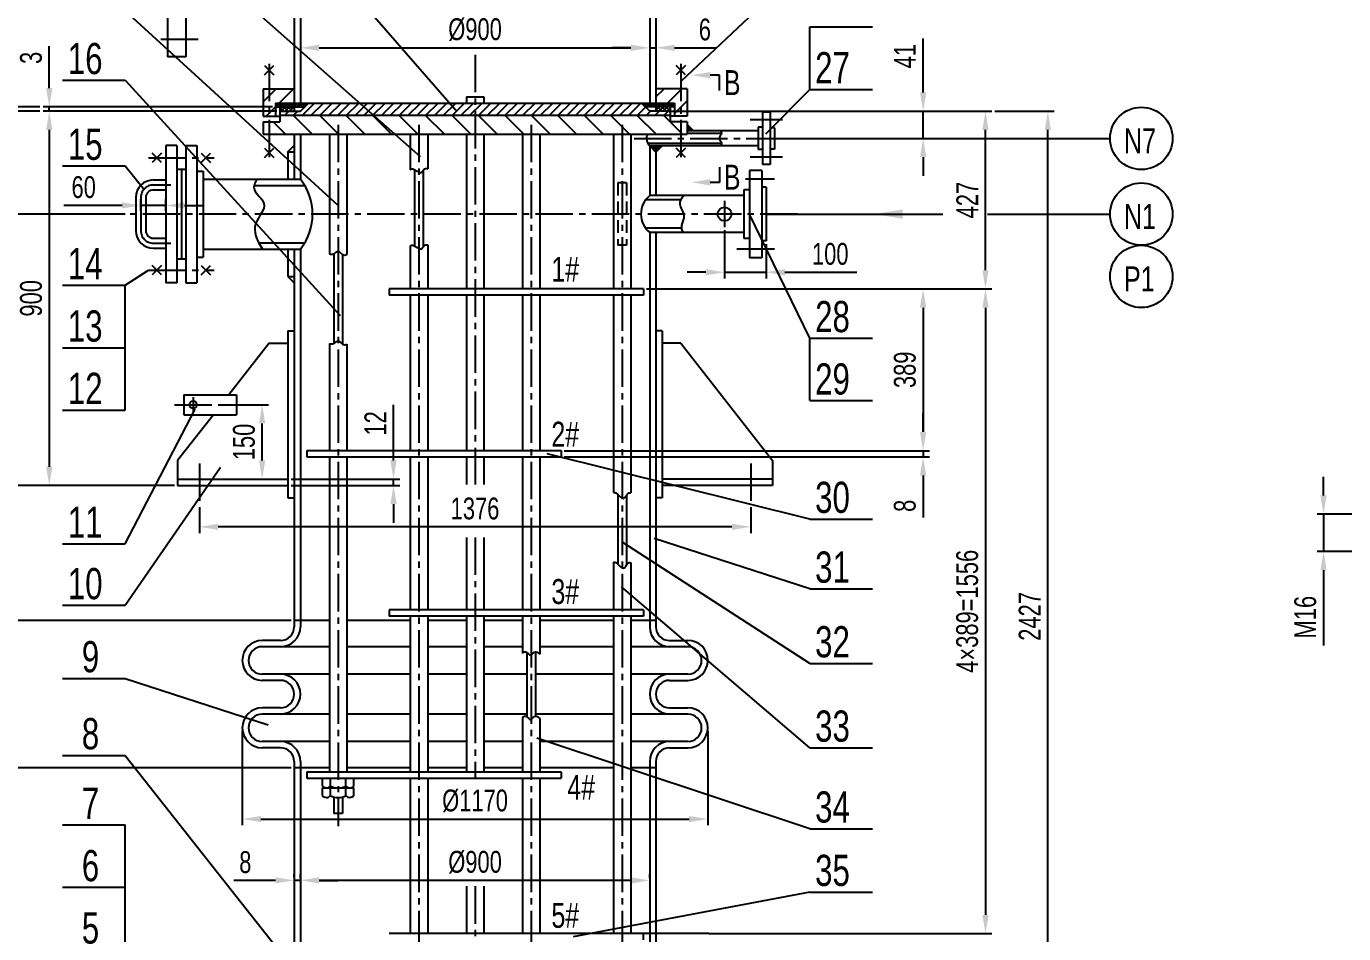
# Model space of a CAD drawing. Extents: x 0 to 840, y 0 to 594.
# Drawn here: x 107.1 to 318.3, y 305.6 to 451.1 of the extents above; entities that cross this region are included whole.
import ezdxf

# ---------------------------------------------------------------- set-up
doc = ezdxf.new("R2010")
doc.units = 0
doc.header["$LTSCALE"] = 8
doc.linetypes.add('CENTER2', pattern=[1.125, 0.75, -0.125, 0.125, -0.125])
doc.linetypes.add('HIDDEN', pattern=[0.375, 0.25, -0.125])
doc.layers.get('0').update_dxf_attribs({"color": 2, "linetype": 'CONTINUOUS'})
doc.layers.get('DEFPOINTS').update_dxf_attribs({"linetype": 'CONTINUOUS'})
for name, color, linetype in [('2', 1, 'CONTINUOUS'), ('3', 3, 'CENTER2'), ('HID', 4, 'HIDDEN'), ('OT', 1, 'CONTINUOUS'), ('TEXT', 7, 'CONTINUOUS')]:
    doc.layers.add(name, color=color, linetype=linetype)
doc.styles.get("Standard").update_dxf_attribs({"font": 'JDECSTD', "width": 0.75, "bigfont": 'HZDX'})
doc.dimstyles.new('STANDARD$0', dxfattribs={"dimscale": 0, "dimtxt": 3.5, "dimasz": 3, "dimexe": 1, "dimexo": 0.5, "dimgap": 1, "dimtad": 1, "dimdsep": 46, "dimtxsty": 'Standard', "dimcen": 0, "dimclrd": 7, "dimclre": 7, "dimclrt": 7, "dimadec": 0, "dimazin": 0, "dimtfac": 0.714286, "dimtmove": 0, "dimatfit": 3, "dimfxl": 0, "dimtolj": 1, "dimarcsym": 0})
pattern_1 = [(135, (0, 30.93722), (-0.2245064, -0.2245064), []), (225, (0, 30.93722), (0.2245064, -0.2245064), [])]

# ---------------------------------------------------------------- blocks, each defined once
blk = doc.blocks.new('*D42')
at = {"layer": 'DEFPOINTS', "color": 0}
for p in [(110.77, 438.21), (147.05, 438.21), (147.75, 437.51)]:
    blk.add_point(p, dxfattribs=at)
at = {"layer": 'TEXT', "color": 7, "lineweight": -2}
for p, q in [((110.77, 441.21), (110.77, 447.91)), ((146.55, 438.21), (109.77, 438.21)), ((147.25, 437.51), (109.77, 437.51)), ((110.77, 437.51), (110.77, 438.21)), ((110.77, 434.51), (110.77, 431.51))]:
    blk.add_line(p, q, dxfattribs=at)
at = {"layer": 'TEXT', "color": 7}
for points in [[(110.27, 441.21), (111.27, 441.21), (110.77, 438.21)], [(110.27, 434.51), (111.27, 434.51), (110.77, 437.51)]]:
    blk.add_solid(points, dxfattribs=at)
at = {"layer": 'TEXT', "color": 7, "insert": (107.86, 446.06), "char_height": 3.5, "attachment_point": 5, "rotation": 90}
blk.add_mtext('\\A1;3', dxfattribs=at)
blk = doc.blocks.new('*D43')
at = {"layer": 'DEFPOINTS', "color": 0}
for p in [(100.77, 466.21), (124.05, 466.21), (109.77, 438.21)]:
    blk.add_point(p, dxfattribs=at)
at = {"layer": 'TEXT', "color": 7, "lineweight": -2}
for p, q in [((123.55, 466.21), (99.77, 466.21)), ((100.77, 441.21), (100.77, 463.21)), ((109.27, 438.21), (99.77, 438.21))]:
    blk.add_line(p, q, dxfattribs=at)
at = {"layer": 'TEXT', "color": 7}
for points in [[(100.27, 463.21), (101.27, 463.21), (100.77, 466.21)], [(100.27, 441.21), (101.27, 441.21), (100.77, 438.21)]]:
    blk.add_solid(points, dxfattribs=at)
at = {"layer": 'TEXT', "color": 7, "insert": (97.86, 452.21), "char_height": 3.5, "attachment_point": 5, "rotation": 90}
blk.add_mtext('\\A1;420', dxfattribs=at)
blk = doc.blocks.new('*D44')
at = {"layer": 'DEFPOINTS', "color": 0}
for p in [(90.77, 494.21), (147.05, 494.21), (100.77, 438.21)]:
    blk.add_point(p, dxfattribs=at)
at = {"layer": 'TEXT', "color": 7, "lineweight": -2}
for p, q in [((146.55, 494.21), (89.77, 494.21)), ((90.77, 441.21), (90.77, 491.21)), ((100.27, 438.21), (89.77, 438.21))]:
    blk.add_line(p, q, dxfattribs=at)
at = {"layer": 'TEXT', "color": 7}
for points in [[(90.27, 491.21), (91.27, 491.21), (90.77, 494.21)], [(90.27, 441.21), (91.27, 441.21), (90.77, 438.21)]]:
    blk.add_solid(points, dxfattribs=at)
at = {"layer": 'TEXT', "color": 7, "insert": (87.86, 466.21), "char_height": 3.5, "attachment_point": 5, "rotation": 90}
blk.add_mtext('\\A1;840', dxfattribs=at)
blk = doc.blocks.new('*D48')
at = {"layer": 'DEFPOINTS', "color": 0}
for p in [(252.4, 409.01), (216.05, 305.65), (260.9, 305.65)]:
    blk.add_point(p, dxfattribs=at)
at = {"layer": 'TEXT', "color": 7, "lineweight": -2}
for p, q in [((252.9, 409.01), (261.9, 409.01)), ((260.9, 406.01), (260.9, 308.65)), ((216.55, 305.65), (261.9, 305.65))]:
    blk.add_line(p, q, dxfattribs=at)
at = {"layer": 'TEXT', "color": 7}
for points in [[(260.4, 406.01), (261.4, 406.01), (260.9, 409.01)], [(260.4, 308.65), (261.4, 308.65), (260.9, 305.65)]]:
    blk.add_solid(points, dxfattribs=at)
at = {"layer": 'TEXT', "color": 7, "insert": (257.98, 357.33), "char_height": 3.5, "attachment_point": 5, "rotation": 90}
blk.add_mtext('\\A1;4×389=1556', dxfattribs=at)
blk = doc.blocks.new('*D49')
at = {"layer": 'DEFPOINTS', "color": 0}
for p in [(261.9, 437.51), (270.9, 437.51), (261.9, 275.51)]:
    blk.add_point(p, dxfattribs=at)
at = {"layer": 'TEXT', "color": 7, "lineweight": -2}
for p, q in [((262.4, 437.51), (271.9, 437.51)), ((270.9, 278.51), (270.9, 434.51)), ((262.4, 275.51), (271.9, 275.51))]:
    blk.add_line(p, q, dxfattribs=at)
at = {"layer": 'TEXT', "color": 7}
for points in [[(270.4, 434.51), (271.4, 434.51), (270.9, 437.51)], [(270.4, 278.51), (271.4, 278.51), (270.9, 275.51)]]:
    blk.add_solid(points, dxfattribs=at)
at = {"layer": 'TEXT', "color": 7, "insert": (267.98, 356.51), "char_height": 3.5, "attachment_point": 5, "rotation": 90}
blk.add_mtext('\\A1;2427', dxfattribs=at)
blk = doc.blocks.new('*D50')
at = {"layer": 'DEFPOINTS', "color": 0}
for p in [(151.05, 452.91), (207.05, 452.91), (207.05, 447.67)]:
    blk.add_point(p, dxfattribs=at)
at = {"layer": 'TEXT', "color": 7, "lineweight": -2}
for p, q in [((151.05, 452.41), (151.05, 446.67)), ((207.05, 452.41), (207.05, 446.67)), ((154.05, 447.67), (204.05, 447.67))]:
    blk.add_line(p, q, dxfattribs=at)
at = {"layer": 'TEXT', "color": 7}
for points in [[(154.05, 448.17), (154.05, 447.17), (151.05, 447.67)], [(204.05, 448.17), (204.05, 447.17), (207.05, 447.67)]]:
    blk.add_solid(points, dxfattribs=at)
at = {"layer": 'TEXT', "color": 7, "insert": (179.05, 450.59), "char_height": 3.5, "attachment_point": 5}
blk.add_mtext('\\A1;%%C900', dxfattribs=at)
blk = doc.blocks.new('*D51')
at = {"layer": 'DEFPOINTS', "color": 0}
for p in [(207.05, 452.41), (208.05, 452.91), (208.05, 447.67)]:
    blk.add_point(p, dxfattribs=at)
at = {"layer": 'TEXT', "color": 7, "lineweight": -2}
for p, q in [((208.05, 452.41), (208.05, 446.67)), ((207.05, 451.91), (207.05, 446.67)), ((204.05, 447.67), (201.05, 447.67)), ((207.05, 447.67), (208.05, 447.67)), ((211.05, 447.67), (217.75, 447.67))]:
    blk.add_line(p, q, dxfattribs=at)
at = {"layer": 'TEXT', "color": 7}
for points in [[(204.05, 448.17), (204.05, 447.17), (207.05, 447.67)], [(211.05, 448.17), (211.05, 447.17), (208.05, 447.67)]]:
    blk.add_solid(points, dxfattribs=at)
at = {"layer": 'TEXT', "color": 7, "insert": (215.9, 450.59), "char_height": 3.5, "attachment_point": 5}
blk.add_mtext('\\A1;6', dxfattribs=at)
blk = doc.blocks.new('*D54')
at = {"layer": 'DEFPOINTS', "color": 0}
for p in [(151.05, 314.19), (151.05, 314.07), (207.05, 314.07)]:
    blk.add_point(p, dxfattribs=at)
at = {"layer": 'TEXT', "color": 7, "lineweight": -2}
for p, q in [((151.05, 314.57), (151.05, 315.19)), ((207.05, 314.57), (207.05, 315.19)), ((204.05, 314.19), (154.05, 314.19))]:
    blk.add_line(p, q, dxfattribs=at)
at = {"layer": 'TEXT', "color": 7}
for points in [[(154.05, 314.69), (154.05, 313.69), (151.05, 314.19)], [(204.05, 314.69), (204.05, 313.69), (207.05, 314.19)]]:
    blk.add_solid(points, dxfattribs=at)
at = {"layer": 'TEXT', "color": 7, "insert": (179.05, 317.1), "char_height": 3.5, "attachment_point": 5}
blk.add_mtext('\\A1;%%C900', dxfattribs=at)
blk = doc.blocks.new('*D55')
at = {"layer": 'DEFPOINTS', "color": 0}
for p in [(150.05, 314.19), (150.05, 314.19), (151.05, 314.19)]:
    blk.add_point(p, dxfattribs=at)
at = {"layer": 'TEXT', "color": 7, "lineweight": -2}
for p, q in [((150.05, 314.69), (150.05, 315.19)), ((151.05, 314.69), (151.05, 315.19)), ((147.05, 314.19), (140.36, 314.19)), ((151.05, 314.19), (150.05, 314.19)), ((154.05, 314.19), (157.05, 314.19))]:
    blk.add_line(p, q, dxfattribs=at)
at = {"layer": 'TEXT', "color": 7}
for points in [[(147.05, 314.69), (147.05, 313.69), (150.05, 314.19)], [(154.05, 314.69), (154.05, 313.69), (151.05, 314.19)]]:
    blk.add_solid(points, dxfattribs=at)
at = {"layer": 'TEXT', "color": 7, "insert": (142.21, 317.1), "char_height": 3.5, "attachment_point": 5}
blk.add_mtext('\\A1;8', dxfattribs=at)
blk = doc.blocks.new('*D56')
at = {"layer": 'DEFPOINTS', "color": 0}
for p in [(134.85, 374.51), (223.25, 374.51), (134.85, 370.87)]:
    blk.add_point(p, dxfattribs=at)
at = {"layer": 'TEXT', "color": 7, "lineweight": -2}
for p, q in [((134.85, 374.01), (134.85, 369.87)), ((223.25, 374.01), (223.25, 369.87)), ((220.25, 370.87), (137.85, 370.87))]:
    blk.add_line(p, q, dxfattribs=at)
at = {"layer": 'TEXT', "color": 7}
for points in [[(137.85, 371.37), (137.85, 370.37), (134.85, 370.87)], [(220.25, 371.37), (220.25, 370.37), (223.25, 370.87)]]:
    blk.add_solid(points, dxfattribs=at)
at = {"layer": 'TEXT', "color": 7, "insert": (179.05, 373.79), "char_height": 3.5, "attachment_point": 5}
blk.add_mtext('\\A1;1376', dxfattribs=at)
blk = doc.blocks.new('*D59')
at = {"layer": 'DEFPOINTS', "color": 0}
for p in [(192.85, 383.08), (192.85, 382.08), (250.9, 382.08)]:
    blk.add_point(p, dxfattribs=at)
at = {"layer": 'TEXT', "color": 7, "lineweight": -2}
for p, q in [((250.9, 386.08), (250.9, 389.08)), ((193.35, 383.08), (251.9, 383.08)), ((250.9, 383.08), (250.9, 382.08)), ((193.35, 382.08), (251.9, 382.08)), ((250.9, 379.08), (250.9, 372.39))]:
    blk.add_line(p, q, dxfattribs=at)
at = {"layer": 'TEXT', "color": 7}
for points in [[(250.4, 386.08), (251.4, 386.08), (250.9, 383.08)], [(250.4, 379.08), (251.4, 379.08), (250.9, 382.08)]]:
    blk.add_solid(points, dxfattribs=at)
at = {"layer": 'TEXT', "color": 7, "insert": (247.98, 374.24), "char_height": 3.5, "attachment_point": 5, "rotation": 90}
blk.add_mtext('\\A1;8', dxfattribs=at)
blk = doc.blocks.new('*D60')
at = {"layer": 'DEFPOINTS', "color": 0}
for p in [(206.05, 409.01), (193.35, 383.08), (250.9, 383.08)]:
    blk.add_point(p, dxfattribs=at)
at = {"layer": 'TEXT', "color": 7, "lineweight": -2}
for p, q in [((206.55, 409.01), (251.9, 409.01)), ((250.9, 406.01), (250.9, 386.08)), ((193.85, 383.08), (251.9, 383.08))]:
    blk.add_line(p, q, dxfattribs=at)
at = {"layer": 'TEXT', "color": 7}
for points in [[(250.4, 406.01), (251.4, 406.01), (250.9, 409.01)], [(250.4, 386.08), (251.4, 386.08), (250.9, 383.08)]]:
    blk.add_solid(points, dxfattribs=at)
at = {"layer": 'TEXT', "color": 7, "insert": (247.98, 396.05), "char_height": 3.5, "attachment_point": 5, "rotation": 90}
blk.add_mtext('\\A1;389', dxfattribs=at)
blk = doc.blocks.new('*D61')
at = {"layer": 'DEFPOINTS', "color": 0}
for p in [(209.24, 437.51), (260.9, 437.51), (206.05, 409.01)]:
    blk.add_point(p, dxfattribs=at)
at = {"layer": 'TEXT', "color": 7, "lineweight": -2}
for p, q in [((209.74, 437.51), (261.9, 437.51)), ((260.9, 412.01), (260.9, 434.51)), ((206.55, 409.01), (261.9, 409.01))]:
    blk.add_line(p, q, dxfattribs=at)
at = {"layer": 'TEXT', "color": 7}
for points in [[(260.4, 434.51), (261.4, 434.51), (260.9, 437.51)], [(260.4, 412.01), (261.4, 412.01), (260.9, 409.01)]]:
    blk.add_solid(points, dxfattribs=at)
at = {"layer": 'TEXT', "color": 7, "insert": (257.98, 423.26), "char_height": 3.5, "attachment_point": 5, "rotation": 90}
blk.add_mtext('\\A1;427', dxfattribs=at)
blk = doc.blocks.new('*D94')
at = {"layer": 'DEFPOINTS', "color": 0}
for p in [(140.54, 437.51), (110.77, 377.51), (131.35, 377.51)]:
    blk.add_point(p, dxfattribs=at)
at = {"layer": 'TEXT', "color": 7, "lineweight": -2}
for p, q in [((140.04, 437.51), (109.77, 437.51)), ((110.77, 434.51), (110.77, 380.51)), ((130.85, 377.51), (109.77, 377.51))]:
    blk.add_line(p, q, dxfattribs=at)
at = {"layer": 'TEXT', "color": 7}
for points in [[(110.27, 434.51), (111.27, 434.51), (110.77, 437.51)], [(110.27, 380.51), (111.27, 380.51), (110.77, 377.51)]]:
    blk.add_solid(points, dxfattribs=at)
at = {"layer": 'TEXT', "color": 7, "insert": (107.86, 407.51), "char_height": 3.5, "attachment_point": 5, "rotation": 90}
blk.add_mtext('\\A1;900', dxfattribs=at)
blk = doc.blocks.new('*D95')
at = {"layer": 'DEFPOINTS', "color": 0}
for p in [(109.77, 437.51), (100.77, 355.85), (150.05, 355.85)]:
    blk.add_point(p, dxfattribs=at)
at = {"layer": 'TEXT', "color": 7, "lineweight": -2}
for p, q in [((109.27, 437.51), (99.77, 437.51)), ((100.77, 434.51), (100.77, 358.85)), ((149.55, 355.85), (99.77, 355.85))]:
    blk.add_line(p, q, dxfattribs=at)
at = {"layer": 'TEXT', "color": 7}
for points in [[(100.27, 434.51), (101.27, 434.51), (100.77, 437.51)], [(100.27, 358.85), (101.27, 358.85), (100.77, 355.85)]]:
    blk.add_solid(points, dxfattribs=at)
at = {"layer": 'TEXT', "color": 7, "insert": (97.86, 396.68), "char_height": 3.5, "attachment_point": 5, "rotation": 90}
blk.add_mtext('\\A1;1230', dxfattribs=at)
blk = doc.blocks.new('*D96')
at = {"layer": 'DEFPOINTS', "color": 0}
for p in [(99.77, 437.51), (90.77, 421.01), (123.45, 421.01)]:
    blk.add_point(p, dxfattribs=at)
at = {"layer": 'TEXT', "color": 7, "lineweight": -2}
for p, q in [((99.27, 437.51), (89.77, 437.51)), ((90.77, 434.51), (90.77, 424.01)), ((122.95, 421.01), (89.77, 421.01))]:
    blk.add_line(p, q, dxfattribs=at)
at = {"layer": 'TEXT', "color": 7}
for points in [[(90.27, 434.51), (91.27, 434.51), (90.77, 437.51)], [(90.27, 424.01), (91.27, 424.01), (90.77, 421.01)]]:
    blk.add_solid(points, dxfattribs=at)
at = {"layer": 'TEXT', "color": 7, "insert": (87.86, 429.26), "char_height": 3.5, "attachment_point": 5, "rotation": 90}
blk.add_mtext('\\A1;247', dxfattribs=at)
blk = doc.blocks.new('*D97')
at = {"layer": 'DEFPOINTS', "color": 0}
for p in [(219.05, 418.91), (225.75, 416.71), (225.75, 411.69)]:
    blk.add_point(p, dxfattribs=at)
at = {"layer": 'TEXT', "color": 7, "lineweight": -2}
for p, q in [((219.05, 418.41), (219.05, 410.69)), ((225.75, 416.21), (225.75, 410.69)), ((216.05, 411.69), (213.05, 411.69)), ((219.05, 411.69), (225.75, 411.69)), ((228.75, 411.69), (240.27, 411.69))]:
    blk.add_line(p, q, dxfattribs=at)
at = {"layer": 'TEXT', "color": 7}
for points in [[(216.05, 412.19), (216.05, 411.19), (219.05, 411.69)], [(228.75, 412.19), (228.75, 411.19), (225.75, 411.69)]]:
    blk.add_solid(points, dxfattribs=at)
at = {"layer": 'TEXT', "color": 7, "insert": (236.01, 414.61), "char_height": 3.5, "attachment_point": 5}
blk.add_mtext('\\A1;100', dxfattribs=at)
blk = doc.blocks.new('*D101')
at = {"layer": 'DEFPOINTS', "color": 0}
for p in [(149.55, 355.85), (100.77, 332.25), (150.05, 332.25)]:
    blk.add_point(p, dxfattribs=at)
at = {"layer": 'TEXT', "color": 7, "lineweight": -2}
for p, q in [((149.05, 355.85), (99.77, 355.85)), ((100.77, 352.85), (100.77, 335.25)), ((149.55, 332.25), (99.77, 332.25))]:
    blk.add_line(p, q, dxfattribs=at)
at = {"layer": 'TEXT', "color": 7}
for points in [[(100.27, 352.85), (101.27, 352.85), (100.77, 355.85)], [(100.27, 335.25), (101.27, 335.25), (100.77, 332.25)]]:
    blk.add_solid(points, dxfattribs=at)
at = {"layer": 'TEXT', "color": 7, "insert": (97.86, 344.05), "char_height": 3.5, "attachment_point": 5, "rotation": 90}
blk.add_mtext('\\A1;350', dxfattribs=at)
blk = doc.blocks.new('*D102')
at = {"layer": 'DEFPOINTS', "color": 0}
for p in [(213.05, 437.51), (250.9, 437.51), (233.95, 433.15)]:
    blk.add_point(p, dxfattribs=at)
at = {"layer": 'TEXT', "color": 7, "lineweight": -2}
for p, q in [((250.9, 440.51), (250.9, 449.15)), ((213.55, 437.51), (251.9, 437.51)), ((250.9, 433.15), (250.9, 437.51)), ((234.45, 433.15), (251.9, 433.15)), ((250.9, 430.15), (250.9, 427.15))]:
    blk.add_line(p, q, dxfattribs=at)
at = {"layer": 'TEXT', "color": 7}
for points in [[(250.4, 440.51), (251.4, 440.51), (250.9, 437.51)], [(250.4, 430.15), (251.4, 430.15), (250.9, 433.15)]]:
    blk.add_solid(points, dxfattribs=at)
at = {"layer": 'TEXT', "color": 7, "insert": (247.98, 446.33), "char_height": 3.5, "attachment_point": 5, "rotation": 90}
blk.add_mtext('\\A1;41', dxfattribs=at)
blk = doc.blocks.new('*D111')
at = {"layer": 'DEFPOINTS', "color": 0}
for p in [(138.34, 390.45), (144.91, 390.45), (137.41, 378.51)]:
    blk.add_point(p, dxfattribs=at)
at = {"layer": 'TEXT', "color": 7, "lineweight": -2}
for p, q in [((138.84, 390.45), (145.91, 390.45)), ((144.91, 381.51), (144.91, 387.45)), ((137.91, 378.51), (145.91, 378.51))]:
    blk.add_line(p, q, dxfattribs=at)
at = {"layer": 'TEXT', "color": 7}
for points in [[(144.41, 387.45), (145.41, 387.45), (144.91, 390.45)], [(144.41, 381.51), (145.41, 381.51), (144.91, 378.51)]]:
    blk.add_solid(points, dxfattribs=at)
at = {"layer": 'TEXT', "color": 7, "insert": (142, 384.48), "char_height": 3.5, "attachment_point": 5, "rotation": 90}
blk.add_mtext('\\A1;150', dxfattribs=at)
blk = doc.blocks.new('*D112')
at = {"layer": 'DEFPOINTS', "color": 0}
for p in [(149.05, 378.51), (165.97, 378.51), (149.05, 377.51)]:
    blk.add_point(p, dxfattribs=at)
at = {"layer": 'TEXT', "color": 7, "lineweight": -2}
for p, q in [((165.97, 381.51), (165.97, 390.41)), ((149.55, 378.51), (166.97, 378.51)), ((165.97, 377.51), (165.97, 378.51)), ((149.55, 377.51), (166.97, 377.51)), ((165.97, 374.51), (165.97, 371.51))]:
    blk.add_line(p, q, dxfattribs=at)
at = {"layer": 'TEXT', "color": 7}
for points in [[(165.47, 381.51), (166.47, 381.51), (165.97, 378.51)], [(165.47, 374.51), (166.47, 374.51), (165.97, 377.51)]]:
    blk.add_solid(points, dxfattribs=at)
at = {"layer": 'TEXT', "color": 7, "insert": (163.06, 387.46), "char_height": 3.5, "attachment_point": 5, "rotation": 90}
blk.add_mtext('\\A1;12', dxfattribs=at)
blk = doc.blocks.new('*D113')
at = {"layer": 'DEFPOINTS', "color": 0}
for p in [(141.72, 338.65), (216.38, 338.65), (216.38, 324.02)]:
    blk.add_point(p, dxfattribs=at)
at = {"layer": 'TEXT', "color": 7, "lineweight": -2}
for p, q in [((141.72, 338.15), (141.72, 323.02)), ((216.38, 338.15), (216.38, 323.02)), ((144.72, 324.02), (213.38, 324.02))]:
    blk.add_line(p, q, dxfattribs=at)
at = {"layer": 'TEXT', "color": 7}
for points in [[(144.72, 324.52), (144.72, 323.52), (141.72, 324.02)], [(213.38, 324.52), (213.38, 323.52), (216.38, 324.02)]]:
    blk.add_solid(points, dxfattribs=at)
at = {"layer": 'TEXT', "color": 7, "insert": (179.05, 326.94), "char_height": 3.5, "attachment_point": 5}
blk.add_mtext('\\A1;%%C1170', dxfattribs=at)
blk = doc.blocks.new('*D118')
at = {"layer": 'DEFPOINTS', "color": 0}
for p in [(326.02, 372.9), (315.11, 366.9), (326.02, 366.9)]:
    blk.add_point(p, dxfattribs=at)
at = {"layer": 'TEXT', "color": 7, "lineweight": -2}
for p, q in [((315.11, 375.9), (315.11, 378.9)), ((325.52, 372.9), (314.11, 372.9)), ((315.11, 372.9), (315.11, 366.9)), ((325.52, 366.9), (314.11, 366.9)), ((315.11, 363.9), (315.11, 351.87))]:
    blk.add_line(p, q, dxfattribs=at)
at = {"layer": 'TEXT', "color": 7}
for points in [[(314.61, 375.9), (315.61, 375.9), (315.11, 372.9)], [(314.61, 363.9), (315.61, 363.9), (315.11, 366.9)]]:
    blk.add_solid(points, dxfattribs=at)
at = {"layer": 'TEXT', "color": 7, "insert": (312.19, 356.39), "char_height": 3.5, "attachment_point": 5, "rotation": 90}
blk.add_mtext('\\A1;M16', dxfattribs=at)
blk = doc.blocks.new('*D125')
at = {"layer": 'DEFPOINTS', "color": 0}
for p in [(125.45, 422.4), (125.45, 421.01), (129.45, 421.01)]:
    blk.add_point(p, dxfattribs=at)
at = {"layer": 'TEXT', "color": 7, "lineweight": -2}
for p, q in [((125.45, 421.51), (125.45, 423.4)), ((129.45, 421.51), (129.45, 423.4)), ((122.45, 422.4), (113.13, 422.4)), ((129.45, 422.4), (125.45, 422.4)), ((132.45, 422.4), (135.45, 422.4))]:
    blk.add_line(p, q, dxfattribs=at)
at = {"layer": 'TEXT', "color": 7}
for points in [[(122.45, 422.9), (122.45, 421.9), (125.45, 422.4)], [(132.45, 422.9), (132.45, 421.9), (129.45, 422.4)]]:
    blk.add_solid(points, dxfattribs=at)
at = {"layer": 'TEXT', "color": 7, "insert": (116.29, 425.32), "char_height": 3.5, "attachment_point": 5}
blk.add_mtext('\\A1;60', dxfattribs=at)

msp = doc.modelspace()

# ---------------------------------------------------------------- hatches: boundary and pattern name
at = {"layer": 'TEXT'}
h = msp.add_hatch(dxfattribs=at)
h.set_pattern_fill('_USER', color=256, scale=2, angle=45, style=0, pattern_type=0)
h.set_pattern_definition([(45, (0, 30.9372), (-1.4142136, 1.4142136), [])])
h.paths.add_polyline_path([(146.053, 441.114), (145.053, 441.114), (145.053, 436.714), (146.053, 436.714)])
h.paths.add_polyline_path([(150.053, 441.114), (146.053, 441.114), (146.053, 436.714), (147.053, 436.714), (147.053, 438.814), (150.053, 438.814)])
h.paths.add_polyline_path([(212.053, 441.114), (208.053, 441.114), (208.053, 438.814), (211.053, 438.814), (211.053, 436.714), (212.053, 436.714)])
h.paths.add_polyline_path([(213.053, 441.114), (212.053, 441.114), (212.053, 436.714), (213.053, 436.714)])
h = msp.add_hatch(dxfattribs=at)
h.set_pattern_fill('ANSI37', color=256, scale=0.1, angle=90, style=0)
h.set_pattern_definition(pattern_1)
h.paths.add_polyline_path([(152.353, 438.814), (147.053, 438.814), (147.053, 438.214), (151.753, 438.214)])
h = msp.add_hatch(dxfattribs=at)
h.set_pattern_fill('_USER', color=256, angle=45, style=0, pattern_type=0)
h.set_pattern_definition([(45, (0, 30.9372), (-0.7071068, 0.7071068), [])])
h.paths.add_polyline_path([(179.053, 436.864), (179.053, 438.814), (152.353, 438.814), (151.053, 437.514), (147.753, 437.514), (147.753, 436.864)])
h.paths.add_polyline_path([(179.053, 438.814), (179.053, 436.864), (210.353, 436.864), (210.353, 437.514), (207.053, 437.514), (205.753, 438.814)])
h = msp.add_hatch(dxfattribs=at)
h.set_pattern_fill('ANSI37', color=256, scale=0.15, angle=90, style=0)
h.set_pattern_definition([(135, (0, 30.9372), (-0.3367596, -0.3367596), []), (225, (0, 30.9372), (0.3367596, -0.3367596), [])])
h.paths.add_polyline_path([(150.053, 438.214), (147.753, 438.214), (147.753, 437.514), (150.053, 437.514)])
h.paths.add_polyline_path([(210.353, 438.214), (208.053, 438.214), (208.053, 437.514), (210.353, 437.514)])
h = msp.add_hatch(dxfattribs=at)
h.set_pattern_fill('ANSI37', color=256, scale=0.1, angle=90, style=0)
h.set_pattern_definition(pattern_1)
h.paths.add_polyline_path([(211.053, 438.814), (205.753, 438.814), (206.353, 438.214), (211.053, 438.214)])
h = msp.add_hatch(dxfattribs=at)
h.set_pattern_fill('_USER', color=256, scale=3, angle=135, style=0, pattern_type=0)
h.set_pattern_definition([(135, (0, 30.9372), (-2.12132, -2.12132), [])])
h.paths.add_polyline_path([(146.053, 435.814), (145.053, 435.814), (145.053, 433.814), (146.053, 433.814)])
h.paths.add_polyline_path([(179.053, 433.814), (179.053, 436.864), (147.753, 436.864), (147.753, 435.814), (146.053, 435.814), (146.053, 433.814)])
h.paths.add_polyline_path([(179.053, 436.864), (179.053, 433.814), (212.053, 433.814), (212.053, 435.814), (210.353, 435.814), (210.353, 436.864)])
h.paths.add_polyline_path([(212.053, 433.814), (213.053, 433.814), (213.053, 435.814), (212.053, 435.814)])
for points in [[(213.053, 435.387), (213.053, 434.346), (214.094, 434.346)], [(209.053, 431.946), (207.053, 431.946), (208.053, 430.946)]]:
    msp.add_hatch(color=256, dxfattribs=at).paths.add_polyline_path(points)

# ---------------------------------------------------------------- linework, layer by layer
at = {"layer": '2'}
for p, q in [((145.303, 443.364), (146.802, 444.863)), ((145.303, 444.863), (146.802, 443.364)), ((212.802, 444.863), (211.303, 443.364)), ((212.802, 443.364), (211.303, 444.863)), ((213.053, 435.387), (214.094, 434.346)), ((145.303, 431.563), (146.802, 430.064)), ((145.303, 430.064), (146.802, 431.563)), ((209.053, 431.946), (208.053, 430.946)), ((212.802, 430.064), (211.303, 431.563)), ((212.802, 431.563), (211.303, 430.064)), ((128.761, 429.264), (127.261, 430.763)), ((128.761, 430.763), (127.261, 429.264)), ((135.145, 429.264), (136.644, 430.763)), ((135.145, 430.763), (136.644, 429.264)), ((128.761, 411.264), (127.261, 412.763)), ((128.761, 412.763), (127.261, 411.264)), ((135.145, 411.264), (136.644, 412.763)), ((135.145, 412.763), (136.644, 411.264))]:
    msp.add_line(p, q, dxfattribs=at)
at = {"layer": '3'}
for p, q in [((134.653, 449.014), (127.753, 449.014)), ((179.053, 446.555), (179.053, 377.64)), ((146.053, 445.114), (146.053, 429.814)), ((212.053, 445.114), (212.053, 429.814)), ((157.102, 435.314), (157.102, 322.904)), ((170.053, 435.314), (170.053, 296.974)), ((188.053, 435.314), (188.053, 296.974)), ((202.628, 435.314), (202.628, 296.974)), ((228.353, 436.146), (223.153, 436.146)), ((204.543, 433.146), (228.353, 433.146)), ((126.696, 430.014), (137.209, 430.014)), ((228.353, 430.146), (223.153, 430.146)), ((127.453, 425.68), (130.253, 425.68)), ((227.053, 426.614), (222.406, 426.614)), ((125.453, 423.68), (125.453, 418.347)), ((219.053, 423.114), (219.053, 418.914)), ((230.753, 421.014), (123.453, 421.014)), ((127.453, 416.347), (130.253, 416.347)), ((227.053, 415.414), (221.053, 415.414)), ((126.696, 412.014), (137.209, 412.014)), ((133.853, 391.65), (133.853, 389.25)), ((130.853, 390.45), (140.365, 390.45)), ((134.853, 381.018), (134.853, 374.514)), ((223.253, 381.018), (223.253, 374.514)), ((179.053, 369.182), (179.053, 330.579)), ((179.053, 313.237), (179.053, 255.838))]:
    msp.add_line(p, q, dxfattribs=at)
for centre, start, end in [((127.453, 423.68), 90, 180), ((127.453, 418.347), 180, 270)]:
    msp.add_arc(centre, 2, start, end, dxfattribs=at)
at = {"layer": 'HID'}
for p, q in [((203.328, 426.014), (201.928, 426.014)), ((201.928, 426.014), (201.928, 416.014)), ((203.328, 426.014), (203.328, 416.014)), ((203.328, 416.014), (201.928, 416.014))]:
    msp.add_line(p, q, dxfattribs=at)
at = {"layer": 'OT'}
for p, q in [((207.053, 493.614), (207.053, 438.814)), ((208.053, 493.614), (208.053, 438.814)), ((129.753, 486.214), (129.753, 446.214)), ((132.653, 486.214), (132.653, 446.214)), ((150.053, 454.314), (150.053, 438.814)), ((151.053, 454.314), (151.053, 438.814)), ((232.757, 451.013), (242.757, 451.013)), ((132.653, 446.214), (129.753, 446.214)), ((112.918, 442.48), (122.918, 442.48)), ((218.253, 440.831), (218.253, 443.286)), ((145.053, 441.114), (145.053, 436.714)), ((145.053, 441.114), (150.053, 441.114)), ((177.653, 439.814), (180.453, 439.814)), ((177.653, 439.814), (177.653, 438.814)), ((180.453, 439.814), (180.453, 438.814)), ((213.053, 441.114), (208.053, 441.114)), ((213.053, 441.114), (213.053, 436.714)), ((232.757, 441.013), (242.757, 441.013)), ((147.053, 438.814), (211.053, 438.814)), ((147.053, 438.814), (147.053, 436.714)), ((147.053, 438.214), (151.753, 438.214)), ((147.753, 438.214), (147.753, 435.814)), ((147.753, 437.514), (151.053, 437.514)), ((150.053, 438.214), (150.053, 437.514)), ((151.053, 437.514), (152.353, 438.814)), ((207.053, 437.514), (205.753, 438.814)), ((211.053, 438.214), (206.353, 438.214)), ((210.353, 437.514), (207.053, 437.514)), ((208.053, 438.214), (208.053, 437.514)), ((210.353, 438.214), (210.353, 435.814)), ((211.053, 438.814), (211.053, 436.714)), ((225.153, 437.346), (225.153, 428.946)), ((226.353, 437.346), (225.153, 437.346)), ((226.353, 437.346), (226.353, 428.946)), ((145.053, 436.714), (147.753, 436.714)), ((145.053, 435.814), (147.753, 435.814)), ((145.053, 435.814), (145.053, 433.814)), ((147.753, 436.864), (210.353, 436.864)), ((213.053, 436.714), (210.353, 436.714)), ((213.053, 435.814), (210.353, 435.814)), ((213.053, 435.814), (213.053, 433.814)), ((145.053, 433.814), (213.053, 433.814)), ((150.053, 433.814), (150.053, 426.624)), ((151.053, 433.814), (151.053, 426.624)), ((155.702, 433.814), (155.702, 414.625)), ((158.502, 433.814), (158.502, 414.554)), ((168.653, 433.814), (168.653, 428.13)), ((171.453, 433.814), (171.453, 428.296)), ((177.653, 433.814), (177.653, 409.014)), ((180.453, 433.814), (180.453, 409.014)), ((186.653, 433.814), (186.653, 409.014)), ((189.453, 433.814), (189.453, 409.014)), ((201.228, 433.814), (201.228, 409.014)), ((204.028, 433.814), (204.028, 409.014)), ((224.453, 434.346), (213.053, 434.346)), ((218.575, 433.946), (213.053, 433.946)), ((225.153, 434.946), (224.453, 434.946)), ((224.453, 434.946), (224.453, 431.346)), ((227.053, 434.846), (226.353, 434.846)), ((227.053, 434.846), (227.053, 431.446)), ((129.453, 432.014), (129.453, 410.014)), ((131.253, 432.014), (129.453, 432.014)), ((131.253, 432.014), (131.253, 410.014)), ((132.653, 432.014), (132.653, 410.014)), ((132.653, 432.014), (134.453, 432.014)), ((134.453, 432.014), (134.453, 410.014)), ((149.053, 431.014), (150.053, 432.014)), ((149.053, 431.014), (149.053, 426.624)), ((149.053, 431.014), (150.053, 431.014)), ((218.579, 432.346), (206.747, 432.346)), ((207.053, 431.946), (207.053, 423.984)), ((224.453, 431.946), (207.053, 431.946)), ((208.053, 430.946), (208.053, 423.984)), ((225.153, 431.346), (224.453, 431.346)), ((227.053, 431.446), (226.353, 431.446)), ((226.353, 428.946), (225.153, 428.946)), ((112.918, 428.738), (122.918, 428.738)), ((131.253, 428.214), (132.653, 428.214)), ((131.953, 428.214), (131.953, 413.814)), ((134.453, 427.914), (135.453, 427.914)), ((135.453, 427.914), (135.453, 414.114)), ((169.353, 428.162), (169.353, 415.926)), ((170.753, 428.061), (170.753, 415.824)), ((218.253, 428.56), (218.253, 426.105)), ((223.053, 428.014), (223.053, 414.014)), ((225.053, 428.014), (223.053, 428.014)), ((225.053, 428.014), (225.053, 414.014)), ((127.453, 426.48), (129.453, 426.48)), ((127.453, 424.88), (129.453, 424.88)), ((135.453, 426.624), (151.053, 426.624)), ((143.63, 425.624), (151.735, 425.624)), ((222.153, 424.914), (222.153, 417.114)), ((223.053, 424.914), (222.153, 424.914)), ((225.753, 425.314), (225.053, 425.314)), ((225.753, 425.314), (225.753, 416.714)), ((124.653, 423.68), (124.653, 418.347)), ((126.253, 423.68), (126.253, 418.347)), ((212.029, 423.284), (206.391, 423.284)), ((222.153, 423.984), (207.053, 423.984)), ((212.144, 418.744), (206.391, 418.744)), ((127.453, 417.147), (129.453, 417.147)), ((144.357, 416.404), (151.735, 416.404)), ((222.153, 418.044), (207.053, 418.044)), ((207.053, 418.044), (207.053, 354.854)), ((208.053, 418.044), (208.053, 354.854)), ((223.053, 417.114), (222.153, 417.114)), ((225.753, 416.714), (225.053, 416.714)), ((127.453, 415.547), (129.453, 415.547)), ((134.453, 414.114), (135.453, 414.114)), ((135.453, 415.404), (151.053, 415.404)), ((149.053, 415.404), (149.053, 411.014)), ((150.053, 415.404), (150.053, 354.854)), ((151.053, 415.404), (151.053, 354.854)), ((156.402, 414.671), (156.402, 400.299)), ((157.802, 414.518), (157.802, 400.146)), ((168.653, 415.893), (168.653, 409.014)), ((171.453, 416.06), (171.453, 409.014)), ((131.253, 413.814), (132.653, 413.814)), ((225.053, 414.014), (223.053, 414.014)), ((131.253, 410.014), (129.453, 410.014)), ((132.653, 410.014), (134.453, 410.014)), ((149.053, 411.014), (150.053, 411.014)), ((149.053, 411.014), (150.053, 410.014)), ((112.918, 409.592), (122.918, 409.592)), ((206.053, 409.014), (165.253, 409.014)), ((165.253, 409.014), (165.253, 408.014)), ((206.053, 408.014), (165.253, 408.014)), ((168.653, 408.014), (168.653, 383.084)), ((171.453, 408.014), (171.453, 383.084)), ((177.653, 408.014), (177.653, 383.084)), ((180.453, 408.014), (180.453, 383.084)), ((186.653, 408.014), (186.653, 383.084)), ((189.453, 408.014), (189.453, 383.084)), ((201.228, 408.014), (201.228, 376.374)), ((204.028, 408.014), (204.028, 376.308)), ((206.053, 409.014), (206.053, 408.014)), ((149.053, 402.314), (149.053, 375.514)), ((149.053, 402.314), (150.053, 402.314)), ((209.053, 402.314), (208.053, 402.314)), ((209.053, 402.314), (209.053, 375.514)), ((112.918, 399.592), (122.918, 399.592)), ((146.053, 400.314), (139.592, 392.05)), ((146.053, 400.314), (149.053, 400.314)), ((155.702, 400.253), (155.702, 383.084)), ((158.502, 400.182), (158.502, 383.084)), ((212.053, 400.314), (209.053, 400.314)), ((212.053, 400.314), (226.753, 381.514)), ((232.757, 401.107), (242.757, 401.107)), ((132.353, 392.05), (140.816, 392.05)), ((132.353, 392.05), (132.353, 388.85)), ((140.816, 392.05), (140.816, 388.85)), ((232.757, 391.107), (242.757, 391.107)), ((112.918, 389.592), (122.918, 389.592)), ((137.09, 388.85), (131.353, 381.514)), ((132.353, 388.85), (140.816, 388.85)), ((152.053, 383.084), (192.853, 383.084)), ((152.053, 383.084), (152.053, 382.084)), ((192.853, 383.084), (192.853, 382.084)), ((131.353, 381.514), (131.353, 377.514)), ((152.053, 382.084), (192.853, 382.084)), ((155.702, 382.084), (155.702, 331.579)), ((158.502, 382.084), (158.502, 331.579)), ((168.653, 382.084), (168.653, 357.554)), ((171.453, 382.084), (171.453, 357.554)), ((177.653, 382.084), (177.653, 377.64)), ((180.453, 382.084), (180.453, 377.64)), ((186.653, 382.084), (186.653, 357.554)), ((189.453, 382.084), (189.453, 357.554)), ((226.753, 381.514), (226.753, 377.514)), ((131.353, 378.514), (149.053, 378.514)), ((226.753, 378.514), (209.053, 378.514)), ((131.353, 377.514), (149.053, 377.514)), ((201.928, 376.125), (201.928, 364.94)), ((226.753, 377.514), (209.053, 377.514)), ((149.053, 375.514), (150.053, 375.514)), ((203.328, 375.944), (203.328, 364.759)), ((209.053, 375.514), (208.053, 375.514)), ((232.757, 372.127), (242.757, 372.127)), ((112.918, 368.142), (122.918, 368.142)), ((177.653, 369.182), (177.653, 357.554)), ((180.453, 369.182), (180.453, 357.554)), ((201.228, 365.189), (201.228, 357.554)), ((204.028, 365.123), (204.028, 357.554)), ((232.757, 360.945), (242.757, 360.945)), ((112.918, 358.291), (122.918, 358.291)), ((206.053, 357.554), (165.253, 357.554)), ((165.253, 357.554), (165.253, 356.554)), ((206.053, 357.554), (206.053, 356.554)), ((155.702, 355.854), (150.053, 355.854)), ((168.653, 355.854), (158.502, 355.854)), ((206.053, 356.554), (165.253, 356.554)), ((168.653, 356.554), (168.653, 331.579)), ((171.453, 356.554), (171.453, 331.579)), ((177.653, 355.854), (171.453, 355.854)), ((177.653, 356.554), (177.653, 331.579)), ((180.453, 356.554), (180.453, 331.579)), ((186.653, 355.854), (180.453, 355.854)), ((186.653, 356.554), (186.653, 350.602)), ((189.453, 356.554), (189.453, 350.457)), ((201.228, 355.854), (189.453, 355.854)), ((201.228, 356.554), (201.228, 305.649)), ((204.028, 356.554), (204.028, 305.649)), ((208.053, 355.854), (204.028, 355.854)), ((147.853, 352.654), (144.923, 352.654)), ((155.702, 351.654), (144.923, 351.654)), ((168.653, 351.654), (158.502, 351.654)), ((177.653, 351.654), (171.453, 351.654)), ((186.653, 351.654), (180.453, 351.654)), ((187.353, 350.749), (187.353, 340.433)), ((188.753, 350.829), (188.753, 340.514)), ((201.228, 351.654), (189.453, 351.654)), ((213.183, 351.654), (204.028, 351.654)), ((210.253, 352.654), (213.183, 352.654)), ((232.757, 348.971), (242.757, 348.971)), ((112.918, 346.576), (122.918, 346.576)), ((155.702, 347.254), (144.923, 347.254)), ((168.653, 347.254), (158.502, 347.254)), ((177.653, 347.254), (171.453, 347.254)), ((187.353, 347.254), (180.453, 347.254)), ((201.228, 347.254), (188.753, 347.254)), ((213.183, 347.254), (204.028, 347.254)), ((147.853, 346.254), (144.923, 346.254)), ((210.253, 346.254), (213.183, 346.254)), ((147.853, 341.854), (144.923, 341.854)), ((155.702, 340.854), (144.923, 340.854)), ((168.653, 340.854), (158.502, 340.854)), ((177.653, 340.854), (171.453, 340.854)), ((187.353, 340.854), (180.453, 340.854)), ((186.653, 340.287), (186.653, 331.579)), ((201.228, 340.854), (188.753, 340.854)), ((189.453, 340.142), (189.453, 331.579)), ((213.183, 340.854), (204.028, 340.854)), ((210.253, 341.854), (213.183, 341.854)), ((155.702, 336.454), (144.923, 336.454)), ((168.653, 336.454), (158.502, 336.454)), ((177.653, 336.454), (171.453, 336.454)), ((186.653, 336.454), (180.453, 336.454)), ((201.228, 336.454), (189.453, 336.454)), ((213.183, 336.454), (204.028, 336.454)), ((112.918, 334.231), (122.918, 334.231)), ((147.853, 335.454), (144.923, 335.454)), ((210.253, 335.454), (213.183, 335.454)), ((232.757, 335.45), (242.757, 335.45)), ((150.053, 333.254), (150.053, 297.624)), ((155.702, 332.254), (150.053, 332.254)), ((151.053, 333.254), (151.053, 297.624)), ((168.653, 332.254), (158.502, 332.254)), ((177.653, 332.254), (171.453, 332.254)), ((186.653, 332.254), (180.453, 332.254)), ((201.228, 332.254), (189.453, 332.254)), ((208.053, 332.254), (204.028, 332.254)), ((207.053, 333.254), (207.053, 293.134)), ((208.053, 333.254), (208.053, 293.134)), ((152.053, 331.579), (192.853, 331.579)), ((152.053, 331.579), (152.053, 330.579)), ((152.053, 330.579), (192.853, 330.579)), ((154.576, 329.324), (154.576, 330.579)), ((155.874, 329.285), (155.874, 330.579)), ((158.329, 329.285), (158.329, 330.579)), ((159.627, 329.308), (159.627, 330.579)), ((168.653, 330.579), (168.653, 305.649)), ((171.453, 330.579), (171.453, 305.649)), ((186.653, 330.579), (186.653, 305.649)), ((189.453, 330.579), (189.453, 305.649)), ((192.853, 331.579), (192.853, 330.579)), ((154.576, 327.777), (154.576, 329.032)), ((154.576, 329.032), (159.627, 329.032)), ((155.874, 327.738), (155.874, 329.032)), ((156.402, 327.566), (156.402, 324.904)), ((157.802, 327.562), (157.802, 324.904)), ((158.329, 327.738), (158.329, 329.032)), ((159.627, 327.762), (159.627, 329.032)), ((157.802, 324.904), (156.402, 324.904)), ((112.918, 323.078), (122.918, 323.078)), ((232.757, 322.478), (242.757, 322.478)), ((112.918, 313.078), (122.918, 313.078)), ((177.653, 313.237), (177.653, 305.649)), ((180.453, 313.237), (180.453, 305.649)), ((232.757, 312.317), (242.757, 312.317)), ((206.053, 305.649), (165.253, 305.649)), ((206.053, 304.649), (206.053, 305.649))]:
    msp.add_line(p, q, dxfattribs=at)
for centre, radius in [((219.053, 421.014), 1.1), ((133.853, 390.45), 0.6)]:
    msp.add_circle(centre, radius, dxfattribs=at)
for centre, radius, start, end in [((208.21, 433.146), 1.667, 156.39777, 226.0332), ((127.453, 423.68), 2.8, 90, 180), ((127.453, 423.68), 1.2, 90, 180), ((143.909, 421.014), 9.083, 321.85748, 38.14252), ((209.495, 421.014), 3.845, 129.4257, 230.5743), ((127.453, 418.347), 2.8, 180, 270), ((127.453, 418.347), 1.2, 180, 270), ((147.853, 354.854), 3.2, 270, 0), ((147.853, 354.854), 2.2, 270, 0), ((210.253, 354.854), 3.2, 180, 270), ((210.253, 354.854), 2.2, 180, 270), ((144.923, 349.454), 3.2, 90, 270), ((144.923, 349.454), 2.2, 90, 270), ((213.183, 349.454), 3.2, 270, 90), ((213.183, 349.454), 2.2, 270, 90), ((147.853, 344.054), 3.2, 270, 90), ((210.253, 344.054), 3.2, 90, 270), ((147.853, 344.054), 2.2, 270, 90), ((210.253, 344.054), 2.2, 90, 270), ((144.923, 338.654), 3.2, 90, 270), ((144.923, 338.654), 2.2, 90, 270), ((213.183, 338.654), 3.2, 270, 90), ((213.183, 338.654), 2.2, 270, 90), ((147.853, 333.254), 3.2, 0, 90), ((210.253, 333.254), 3.2, 90, 180), ((147.853, 333.254), 2.2, 0, 90), ((210.253, 333.254), 2.2, 90, 180), ((155.244, 329.944), 0.911, 222.85812, 313.71832), ((155.244, 328.397), 0.911, 222.85812, 313.71832), ((157.109, 332.167), 3.136, 246.80093, 293.19907), ((157.109, 330.62), 3.136, 246.80093, 293.19907), ((158.974, 329.944), 0.911, 226.28168, 315.78946), ((158.974, 328.397), 0.911, 226.28168, 315.78946)]:
    msp.add_arc(centre, radius, start, end, dxfattribs=at)
at = {"layer": 'TEXT'}
for p, q in [((122.918, 498.559), (175.986, 437.69)), ((122.918, 472.083), (170.253, 430.243)), ((232.757, 461.779), (212.053, 442.297)), ((122.918, 453.61), (157.031, 422.452)), ((232.757, 441.013), (232.757, 451.013)), ((122.918, 442.48), (157.424, 404.775)), ((232.757, 441.013), (225.6, 433.837)), ((228.353, 433.146), (233.953, 433.146)), ((233.953, 433.146), (280.895, 433.146)), ((207.053, 431.946), (208.053, 430.946)), ((122.918, 428.738), (126.026, 424.88)), ((232.757, 401.107), (223.053, 421.014)), ((225.753, 421.014), (254.047, 421.014)), ((261.225, 421.014), (280.895, 421.014)), ((122.918, 409.592), (126.696, 412.014)), ((122.918, 389.592), (122.918, 409.592)), ((232.757, 391.107), (232.757, 401.107)), ((122.918, 368.142), (134.194, 389.731)), ((232.757, 372.127), (190.619, 382.593)), ((122.918, 358.291), (138.242, 380.452)), ((109.772, 377.514), (45.531, 377.514)), ((232.757, 348.971), (202.748, 368.363)), ((232.757, 360.945), (207.766, 369.022)), ((232.757, 335.45), (202.535, 361.27)), ((122.918, 346.576), (145.86, 339.121)), ((232.757, 322.478), (188.961, 337.005)), ((122.918, 334.231), (149.57, 300.531)), ((122.918, 303.078), (122.918, 323.078)), ((232.757, 312.317), (194.807, 305.134)), ((216.553, 305.649), (206.053, 305.649))]:
    msp.add_line(p, q, dxfattribs=at)
at = {"layer": 'TEXT', "color": 7}
for p, q in [((218.253, 443.286), (216.767, 443.286)), ((218.253, 426.105), (216.767, 426.105))]:
    msp.add_line(p, q, dxfattribs=at)
at = {"layer": 'TEXT'}
for centre in [(285.895, 433.146), (285.895, 421.014), (285.895, 411.014)]:
    msp.add_circle(centre, 5, dxfattribs=at)
for points, knots in [([(218.406, 434.346), (218.52, 434.233), (218.749, 433.863), (217.85, 433.153), (218.696, 432.523), (218.555, 432.13), (218.43, 431.946)], [0.4370242, 0.4370242, 0.4370242, 0.4370242, 0.8903446, 1.8639251, 2.5783928, 3.1907898, 3.1907898, 3.1907898, 3.1907898]), ([(168.653, 428.13), (168.785, 428.234), (169.325, 428.456), (170.285, 427.171), (170.834, 428.311), (171.218, 428.366), (171.453, 428.296)], [0.7319919, 0.7319919, 0.7319919, 0.7319919, 1.2431753, 2.7006884, 3.341644, 4.1366587, 4.1366587, 4.1366587, 4.1366587]), ([(144.099, 426.624), (143.705, 426.028), (143.147, 424.643), (146.361, 422.616), (142.842, 419.249), (144.061, 416.785), (144.952, 415.404)], [1.1908383, 1.1908383, 1.1908383, 1.1908383, 3.1148245, 5.7873154, 9.1991787, 13.5697722, 13.5697722, 13.5697722, 13.5697722]), ([(212.516, 423.984), (212.133, 423.533), (211.471, 422.511), (212.992, 420.866), (211.962, 419.283), (212.188, 418.408), (212.363, 418.044)], [0.5560807, 0.5560807, 0.5560807, 0.5560807, 2.136607, 4.1062785, 5.7450843, 6.9438704, 6.9438704, 6.9438704, 6.9438704]), ([(155.702, 414.625), (155.922, 414.564), (156.422, 414.519), (157.116, 415.423), (157.733, 414.342), (158.251, 414.434), (158.502, 414.554)], [0.3748649, 0.3748649, 0.3748649, 0.3748649, 1.0284361, 1.8909863, 2.7868206, 3.5588241, 3.5588241, 3.5588241, 3.5588241]), ([(168.653, 415.893), (168.785, 415.998), (169.325, 416.22), (170.285, 414.935), (170.834, 416.075), (171.218, 416.13), (171.453, 416.06)], [0.7319919, 0.7319919, 0.7319919, 0.7319919, 1.2431753, 2.7006884, 3.341644, 4.1366587, 4.1366587, 4.1366587, 4.1366587]), ([(155.702, 400.253), (155.922, 400.192), (156.422, 400.147), (157.116, 401.051), (157.733, 399.97), (158.251, 400.062), (158.502, 400.182)], [0.3748649, 0.3748649, 0.3748649, 0.3748649, 1.0284361, 1.8909863, 2.7868206, 3.5588241, 3.5588241, 3.5588241, 3.5588241]), ([(201.228, 376.374), (201.369, 376.411), (201.938, 376.375), (202.815, 374.757), (203.437, 376.321), (203.864, 376.364), (204.028, 376.308)], [1.4045996, 1.4045996, 1.4045996, 1.4045996, 1.9025148, 3.4149254, 4.4865877, 5.0972004, 5.0972004, 5.0972004, 5.0972004]), ([(201.228, 365.189), (201.369, 365.226), (201.938, 365.191), (202.815, 363.572), (203.437, 365.136), (203.864, 365.18), (204.028, 365.123)], [1.4045996, 1.4045996, 1.4045996, 1.4045996, 1.9025148, 3.4149254, 4.4865877, 5.0972004, 5.0972004, 5.0972004, 5.0972004]), ([(186.653, 350.602), (186.854, 350.783), (187.298, 351.035), (187.923, 349.936), (188.629, 351.088), (189.159, 350.732), (189.453, 350.457)], [0.3648243, 0.3648243, 0.3648243, 0.3648243, 1.0560356, 1.9105804, 2.7212594, 3.6974442, 3.6974442, 3.6974442, 3.6974442]), ([(186.653, 340.287), (186.854, 340.467), (187.298, 340.72), (187.923, 339.621), (188.629, 340.773), (189.159, 340.417), (189.453, 340.142)], [0.3648243, 0.3648243, 0.3648243, 0.3648243, 1.0560356, 1.9105804, 2.7212594, 3.6974442, 3.6974442, 3.6974442, 3.6974442])]:
    msp.add_open_spline(points, degree=3, knots=knots, dxfattribs=at)
at = {"layer": 'TEXT', "color": 7}
for points in [[(216.767, 442.786), (216.767, 443.786), (213.767, 443.286)], [(216.767, 425.605), (216.767, 426.605), (213.767, 426.105)], [(247.606, 421.764), (247.606, 420.264), (243.106, 421.014)]]:
    msp.add_solid(points, dxfattribs=at)

# ---------------------------------------------------------------- texts
at = {"color": 7, "width": 0.75}
for s, height, p in [('16', 5, (113.741, 443.456)), ('27', 5, (233.58, 441.99)), ('B', 4, (218.942, 440.089)), ('15', 5, (113.741, 429.714)), ('N7', 4, (283.116, 430.754)), ('B', 4, (218.942, 424.938)), ('N1', 4, (283.116, 418.622)), ('14', 5, (113.741, 410.569)), ('1#', 4, (191.293, 410.157)), ('P1', 4, (283.116, 408.622)), ('13', 5, (113.741, 400.569)), ('28', 5, (233.58, 402.084)), ('29', 5, (233.58, 392.084)), ('12', 5, (113.741, 390.569)), ('2#', 4, (191.293, 383.727)), ('30', 5, (233.58, 373.103)), ('11', 5, (113.741, 369.118)), ('31', 5, (233.58, 361.921)), ('10', 5, (113.741, 359.267)), ('3#', 4, (191.293, 358.504)), ('32', 5, (233.58, 349.947)), ('9', 5, (115.991, 347.552)), ('8', 5, (115.991, 335.207)), ('33', 5, (233.58, 336.426)), ('4#', 4, (193.843, 327.11)), ('7', 5, (115.991, 324.054)), ('34', 5, (233.58, 323.455)), ('6', 5, (115.991, 314.054)), ('35', 5, (233.58, 313.293)), ('5#', 4, (191.293, 306.583)), ('5', 5, (115.991, 304.054))]:
    msp.add_text(s, height=height, dxfattribs=at).set_placement(p)

# ---------------------------------------------------------------- dimensions: what is measured, and where the dimension line sits
at = {"layer": 'TEXT'}
for base, p1, p2, text, picture, middle in [((90.772, 494.214), (100.772, 438.214), (147.053, 494.214), '840', '*D44', (87.857, 466.214)), ((100.772, 466.214), (109.772, 438.214), (124.053, 466.214), '420', '*D43', (97.857, 452.214)), ((110.772, 438.214), (147.753, 437.514), (147.053, 438.214), '3', '*D42', (107.857, 446.06)), ((250.895, 437.514), (233.953, 433.146), (213.053, 437.514), '41', '*D102', (247.98, 446.334)), ((90.772, 421.014), (99.772, 437.514), (123.453, 421.014), '247', '*D96', (87.857, 429.264)), ((100.772, 355.854), (109.772, 437.514), (150.053, 355.854), '1230', '*D95', (97.857, 396.684)), ((110.772, 377.514), (140.541, 437.514), (131.353, 377.514), '900', '*D94', (107.857, 407.514)), ((260.895, 437.514), (206.053, 409.014), (209.235, 437.514), '427', '*D61', (257.98, 423.264)), ((270.895, 437.514), (261.895, 275.514), (261.895, 437.514), '2427', '*D49', (267.98, 356.514)), ((250.895, 383.084), (206.053, 409.014), (193.353, 383.084), '389', '*D60', (247.98, 396.049)), ((260.895, 305.649), (252.395, 409.014), (216.053, 305.649), '4×389=1556', '*D48', (257.98, 357.331)), ((144.914, 390.45), (137.412, 378.514), (138.341, 390.45), '150', '*D111', (141.998, 384.482)), ((165.971, 378.514), (149.053, 377.514), (149.053, 378.514), '12', '*D112', (163.056, 387.461)), ((250.895, 382.084), (192.853, 383.084), (192.853, 382.084), '8', '*D59', (247.98, 374.237)), ((315.11, 366.9), (326.021, 372.9), (326.021, 366.9), 'M16', '*D118', (312.195, 356.386)), ((100.772, 332.254), (149.553, 355.854), (150.053, 332.254), '350', '*D101', (97.857, 344.054))]:
    dim = msp.add_linear_dim(base=base, p1=p1, p2=p2, angle=90, text=text, dimstyle='STANDARD$0', override={"dimscale": 1}, dxfattribs=at)
    dim.commit()
    dim.dimension.update_dxf_attribs({"geometry": picture, "text_midpoint": middle})
for base, p1, p2, text, picture, middle in [((207.053, 447.67), (151.053, 452.906), (207.053, 452.906), '%%C900', '*D50', (179.053, 450.585)), ((208.053, 447.67), (207.053, 452.406), (208.053, 452.906), '6', '*D51', (215.9, 450.585)), ((125.453, 422.402), (129.453, 421.014), (125.453, 421.014), '60', '*D125', (116.293, 425.317)), ((225.753, 411.694), (219.053, 418.914), (225.753, 416.714), '100', '*D97', (236.013, 414.609)), ((134.853, 370.873), (223.253, 374.514), (134.853, 374.514), '1376', '*D56', (179.053, 373.789)), ((216.383, 324.02), (141.723, 338.654), (216.383, 338.654), '%%C1170', '*D113', (179.053, 326.935)), ((150.053, 314.189), (151.053, 314.189), (150.053, 314.189), '8', '*D55', (142.206, 317.104)), ((151.053, 314.189), (207.053, 314.066), (151.053, 314.066), '%%C900', '*D54', (179.053, 317.104))]:
    dim = msp.add_linear_dim(base=base, p1=p1, p2=p2, text=text, dimstyle='STANDARD$0', override={"dimscale": 1}, dxfattribs=at)
    dim.commit()
    dim.dimension.update_dxf_attribs({"geometry": picture, "text_midpoint": middle})

doc.saveas('drawing.dxf')
